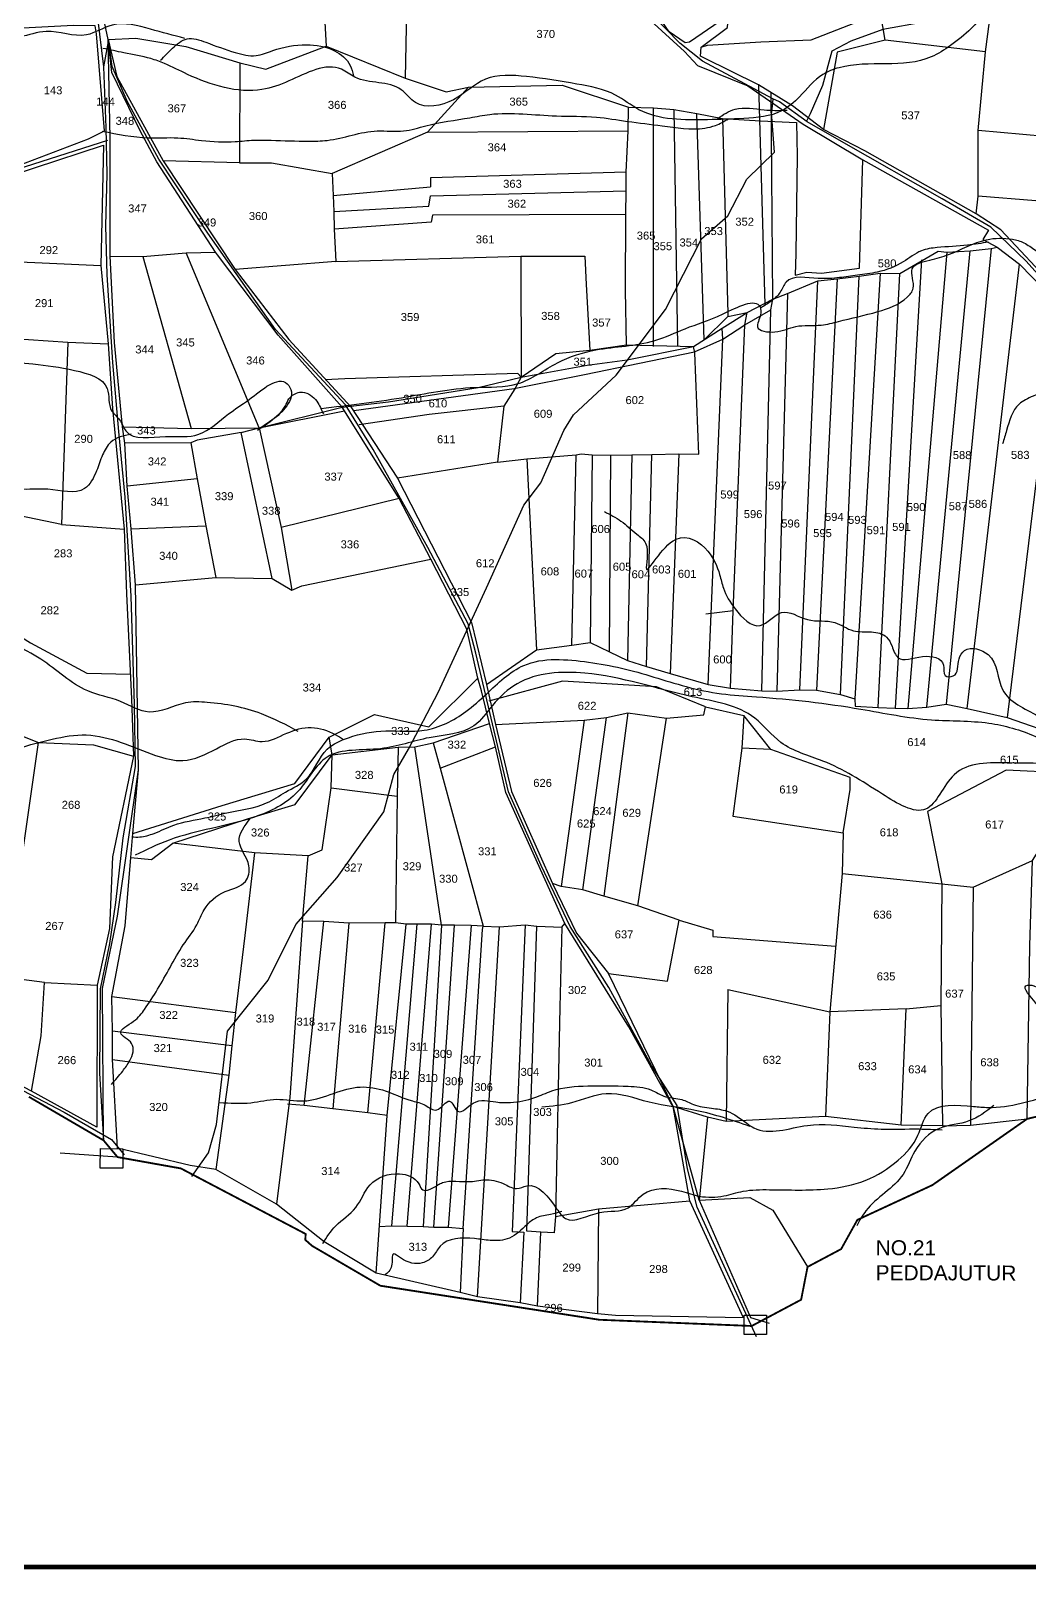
# Model space of a CAD drawing. Header units: inches. Extents: x 203305 to 209081, y 1595524 to 1601295.
# Drawn here: x 205083 to 206705, y 1595524 to 1598024 of the extents above; entities that cross this region are included whole.
import ezdxf

# ---------------------------------------------------------------- set-up
doc = ezdxf.new("R2010")
doc.units = ezdxf.units.IN
doc.header["$LTSCALE"] = 15
doc.header["$MEASUREMENT"] = 0
for name, color, linetype in [('BOUNDRY STONES', 240, 'Continuous'), ('PLOTS', 7, 'Continuous'), ('PLOTS NO', 7, 'Continuous'), ('ROADS', 1, 'Continuous'), ('STREAMS', 4, 'Continuous'), ('TEXT', 1, 'Continuous'), ('VILLAGE BOUNDRY', 5, 'Continuous')]:
    doc.layers.add(name, color=color, linetype=linetype)
doc.styles.get("Standard").update_dxf_attribs({"font": 'arial.ttf'})

msp = doc.modelspace()

# ---------------------------------------------------------------- linework, layer by layer
at = {"color": 5, "const_width": 7.28}
msp.add_lwpolyline([(203308.2, 1600797.1), (209077.4, 1600797.1), (209077.4, 1595528), (203308.2, 1595528)], close=True, dxfattribs=at)
at = {"layer": 'BOUNDRY STONES'}
for points in [[(205196.1, 1596207.8), (205232.7, 1596207.7), (205232.7, 1596176.1), (205196, 1596176.2)], [(206241.6, 1595937.4), (206278.3, 1595937.3), (206278.2, 1595905.7), (206241.5, 1595905.8)]]:
    msp.add_lwpolyline(points, close=True, dxfattribs=at)
at = {"layer": 'PLOTS'}
for points in [[(206172.1, 1597997.7), (206214.8, 1598029.3), (206220.2, 1598098.8), (206268.1, 1598096.8), (206328.9, 1598300.1), (206403.2, 1598284.4), (206462, 1598270.2), (206489.8, 1598358.1), (206553.6, 1598507.2), (206601.2, 1598593.6), (206653.7, 1598584.1), (206729.7, 1598832.1), (206899.5, 1598869.1), (206912, 1599063), (206923.1, 1599233.8), (206922.7, 1599248.9)], [(206899.5, 1598869.1), (206896.6, 1598569.9), (206888, 1598218.6), (206884.4, 1598032.1), (206876, 1597839.6), (206870.6, 1597749.4), (206859.4, 1597739.1), (206746.8, 1597743.2), (206715.6, 1597747.9), (206621.8, 1597755.4)], [(205512.6, 1598685.3), (205504.2, 1598594.1), (205512.7, 1598530), (205519.2, 1598494), (205573.5, 1598401), (205644.2, 1598325.5), (205680.2, 1598282.7), (205798.2, 1598196.7), (205919.7, 1598135.1), (205981.6, 1598150.2), (206023.1, 1598150.1), (206089.8, 1598040.8), (206144.6, 1597990.4), (206166.1, 1597968), (206247.5, 1597934.5), (206337.6, 1597872.3), (206434.6, 1597814.4), (206638.5, 1597700.3), (206629.3, 1597685.3), (206652.8, 1597672.5), (206689.1, 1597645), (206751, 1597580.9)], [(206618.8, 1597726.6), (206621.8, 1597755.4), (206622, 1597862.3), (206633.8, 1597990.1), (206640.4, 1598039.3), (206669, 1598259.8), (206698.4, 1598528.6)], [(206747.1, 1597606.6), (206658.6, 1597700.8), (206618.8, 1597726.6), (206437.7, 1597829), (206370.7, 1597863.8), (206320.4, 1597902.3), (206265.1, 1597936.3), (206176.2, 1597980.4), (206171.1, 1597983.2), (206172.1, 1597997.7), (206182.1, 1598000.6), (206269.1, 1598006.5), (206350.5, 1598009.7), (206463, 1598053.1), (206514, 1598048), (206529.7, 1598057.1), (206555.7, 1598127.5), (206384.3, 1598172.6), (206403.2, 1598284.4)], [(204793.9, 1597727.3), (204937.7, 1597761.3), (204975.8, 1597775.7), (205014.4, 1597790), (205063.2, 1597805.5), (205176.7, 1597848.7), (205202.6, 1597861.5), (205190.1, 1598019), (205187.5, 1598032), (205152.4, 1598032.6), (205070.3, 1598028.5), (205052.4, 1598024.2), (205017.4, 1598025.9), (205002.8, 1598020.5), (204986.6, 1598020), (204957.4, 1598016.3), (204922.3, 1598009.9), (204873.7, 1598013.3), (204867.4, 1598165.8)], [(205688.7, 1598135.5), (205693.4, 1598126), (205694.6, 1598114.2), (205691.1, 1597947)], [(206203, 1598039.9), (206153, 1598005.8), (206145.8, 1598004.4), (206119.9, 1598022.7), (206040.9, 1598137.6)], [(206240.7, 1595932.8), (206032.8, 1595936.8), (206003.8, 1595939.5), (205906, 1595952), (205878.1, 1595957), (205808.6, 1595967), (205780.7, 1595973.8), (205643.9, 1596005.2), (205559.7, 1596056.1), (205482.2, 1596117.7), (205383.7, 1596173.6), (205342, 1596180.4), (205223.7, 1596208.7), (205216, 1596352.6), (205215.6, 1596398.6), (205214.9, 1596455), (205236.4, 1596569.7), (205245.8, 1596680.6), (205249.1, 1596719.9), (205258, 1596823.1), (205253, 1597124.1), (205245.9, 1597214.7), (205239.5, 1597284.4), (205235.6, 1597354.1), (205232.3, 1597380.8), (205219.1, 1597517.9), (205212.1, 1597657.8), (205211.8, 1597849.6), (205208.7, 1598009.9), (205191.5, 1598092.1)], [(205558.2, 1598089.2), (205558.7, 1598077.1), (205563.1, 1597999)], [(206633.8, 1597990.1), (206470.9, 1598008.8), (206463, 1598053.1)], [(206240.7, 1595932.8), (206153.5, 1596123.1), (206126.2, 1596276.4), (206122, 1596283.1), (206054.5, 1596405.6), (205950.4, 1596573.5), (205854.5, 1596786.5), (205837.8, 1596860.6), (205828.3, 1596898.4), (205815.4, 1596951.9), (205809.3, 1596972.5), (205791.2, 1597052), (205733.1, 1597165.8), (205681.6, 1597264.1), (205592.9, 1597406.5), (205588.7, 1597412.6), (205484.7, 1597529.4), (205386.5, 1597660), (205383, 1597664.7), (205287.6, 1597811.3), (205261, 1597861.7), (205214.8, 1597956.2), (205208.7, 1598009.9), (205253.6, 1598012.2), (205334.8, 1597998.4), (205422.4, 1597972), (205464.6, 1597961.9), (205563.1, 1597999), (205691.1, 1597947), (205757.8, 1597925), (205794.2, 1597932.3), (205946.3, 1597935.7), (206053.8, 1597899.9), (206094.6, 1597899), (206127.5, 1597896.2), (206164.7, 1597889.8), (206206.5, 1597881.5), (206268.4, 1597877.8), (206326.7, 1597875), (206327.7, 1597821), (206325.6, 1597662.5), (206324.6, 1597627.2), (206343.6, 1597631.8), (206367.5, 1597630.5), (206429.1, 1597638.3), (206434.6, 1597814.4)], [(205208.7, 1598009.9), (205223.1, 1597950), (205298.2, 1597812.9), (205414.8, 1597636.5), (205502.4, 1597522.7), (205602.8, 1597413.1), (205678.6, 1597297.2), (205798.7, 1597062.8), (205823.3, 1596962.1), (205838.1, 1596897), (205864, 1596788), (205930.7, 1596638.5), (205969.2, 1596557.7), (206021.6, 1596492.5), (206117.3, 1596480), (206136.2, 1596579.2), (206068.9, 1596602.2), (206013.8, 1596618.2), (205979.7, 1596628.5), (205944.4, 1596633.9), (205930.7, 1596638.5)], [(206470.9, 1598008.8), (206393, 1597989.6), (206370.7, 1597863.8)], [(205422.4, 1597972), (205422, 1597809.6), (205298.2, 1597812.9)], [(205794.2, 1597932.3), (205727.2, 1597859.4), (205572.5, 1597792.3)], [(206265.1, 1597936.3), (206275.6, 1597579.6)], [(206288.3, 1597588), (206285.7, 1597924)], [(206050.9, 1597513.9), (206049, 1597602.7), (206049.4, 1597725.5), (206050, 1597764), (206050.1, 1597794.7), (206053.4, 1597861.8), (206053.8, 1597899.9)], [(206094.3, 1597511.3), (206094.6, 1597899)], [(206127.5, 1597896.2), (206133.6, 1597511.4)], [(206176.9, 1597522.2), (206164.7, 1597889.8)], [(206206.5, 1597881.5), (206215.5, 1597564.6), (206215.5, 1597560), (206176.9, 1597522.2)], [(205727.2, 1597859.4), (206053.4, 1597861.8)], [(206876, 1597839.6), (206622, 1597862.3)], [(204976.6, 1597764.8), (205201.1, 1597838.1), (205196.7, 1597642.6), (205209, 1597515.3), (205215.9, 1597410.5), (205235, 1597214.6), (205238.8, 1597109.5), (205246.5, 1596938.8), (205249.9, 1596845.6), (205215.7, 1596682), (205210.9, 1596565.3), (205190.7, 1596473.6), (205190.5, 1596242.8)], [(205422, 1597809.6), (205474.1, 1597809.4), (205572.5, 1597792.3), (205574.1, 1597756.3), (205575.3, 1597730.8), (205575.6, 1597702.1), (205578.5, 1597649.2), (205414.8, 1597636.5)], [(206050.1, 1597794.7), (205732.1, 1597785.4), (205732.1, 1597770.7)], [(205574.1, 1597756.3), (205732.1, 1597770.7)], [(205575.3, 1597730.8), (205729.4, 1597739.2), (205732.1, 1597756.1), (206050, 1597764)], [(206049.4, 1597725.5), (205735.3, 1597724.6), (205733.2, 1597713), (205575.6, 1597702.1)], [(205232.3, 1597380.8), (205343.7, 1597378), (205453.9, 1597378.8), (205588.7, 1597412.6), (205664.2, 1597421.5), (205809.6, 1597444.3), (205879.7, 1597461.2), (205986.8, 1597481.1), (206051.8, 1597489.6), (206159.3, 1597511.2), (206205.8, 1597540.8), (206246.9, 1597566.4), (206288.3, 1597588), (206312.1, 1597597.1), (206361.4, 1597617.9), (206393, 1597621), (206428.6, 1597625.3), (206462.9, 1597630.5), (206494.5, 1597629.7), (206557.1, 1597665.9), (206571.2, 1597664.3), (206608.6, 1597666.8), (206643.2, 1597670.3), (206652.8, 1597672.5)], [(206538.4, 1596924.9), (206608.6, 1597666.8)], [(206643.2, 1597670.3), (206569.8, 1596930)], [(204969.5, 1597653.2), (205196.7, 1597642.6)], [(205212.1, 1597657.8), (205265.2, 1597657.3), (205335.5, 1597663.2), (205383, 1597664.7)], [(205265.2, 1597657.3), (205343.7, 1597378)], [(205453.9, 1597378.8), (205335.5, 1597663.2)], [(205578.5, 1597649.2), (205879.1, 1597657.7), (205982.9, 1597657.7), (205985.1, 1597611.8), (205991.2, 1597505.1), (206050.9, 1597513.9), (206159.3, 1597511.2)], [(205879.1, 1597657.7), (205879.7, 1597461.2), (205935.8, 1597499.9), (205991.2, 1597505.1)], [(206529.8, 1597652.1), (206487.1, 1596923.4)], [(206571.2, 1597664.3), (206507.4, 1596923.1)], [(206603.9, 1596922.9), (206689.1, 1597645)], [(206332, 1596953.5), (206361.4, 1597617.9)], [(206393, 1597621), (206359.1, 1596953)], [(206398, 1596945.8), (206428.6, 1597625.3)], [(206462.9, 1597630.5), (206421.4, 1596938.7)], [(206459.5, 1596924.6), (206494.5, 1597629.7)], [(204960.8, 1597603.9), (204966.3, 1597583.9), (205002, 1597558.4), (205047.5, 1597524.9), (205143.4, 1597518), (205209, 1597515.3)], [(206312.1, 1597597.1), (206295, 1596951.3)], [(205607.9, 1597407.1), (205868.2, 1597442.8), (205982.2, 1597465.8), (206161.2, 1597502.5), (206207.2, 1597523.2), (206243, 1597546.4), (206285, 1597570.9), (206288.3, 1597588)], [(206215.5, 1597560), (206246.9, 1597566.4)], [(206219.4, 1596956.2), (206223.9, 1597081.7), (206243, 1597546.4), (206246.9, 1597566.4)], [(206270.2, 1596951.6), (206285, 1597570.9)], [(206751, 1597580.9), (206668.8, 1596908.2)], [(206183.1, 1596961.7), (206207.2, 1597523.2), (206205.8, 1597540.8)], [(205143.4, 1597518), (205133, 1597222.2), (205235, 1597214.6)], [(205841.2, 1597323.3), (205888.7, 1597328.9), (205969, 1597334.9), (205977, 1597336.8), (205995, 1597335.3), (206025, 1597334.5), (206059.3, 1597335.4), (206091.8, 1597335.8), (206135.8, 1597336.5), (206168.4, 1597336.4), (206161.7, 1597501.1), (206159.3, 1597511.2)], [(205879.7, 1597461.2), (205874, 1597467.5), (205593, 1597458.4), (205561.2, 1597457.2)], [(205879.7, 1597461.2), (205869.4, 1597442.5), (205851.6, 1597414.4), (205841.2, 1597323.3), (205678.6, 1597297.2)], [(205424.7, 1597371.6), (205453.9, 1597378.8), (205592.9, 1597406.5)], [(205851.6, 1597414.4), (205730, 1597400.5), (205616.4, 1597384.1)], [(205475.1, 1597134.4), (205424.7, 1597371.6), (205353.5, 1597358.8), (205342.8, 1597354.8), (205235.6, 1597354.1)], [(205453.9, 1597378.8), (205489.9, 1597216.9), (205507, 1597115.4)], [(205342.8, 1597354.8), (205353.4, 1597296.4), (205367.4, 1597219.8), (205383.4, 1597135.8)], [(205888.7, 1597328.9), (205904.5, 1597018.4)], [(205961.6, 1597026.1), (205969, 1597334.9)], [(205995, 1597335.3), (205991.4, 1597030)], [(206022.9, 1597014.8), (206025, 1597334.5)], [(206059.3, 1597335.4), (206052.1, 1597001.2)], [(206083.4, 1596991.2), (206091.8, 1597335.8)], [(206135.8, 1597336.5), (206121.4, 1596979.9)], [(205353.4, 1597296.4), (205239.5, 1597284.4)], [(205133, 1597222.2), (205036.5, 1597241.8), (204964.3, 1597252.9), (204921.4, 1597272.5)], [(205681.6, 1597264.1), (205489.9, 1597216.9)], [(205245.9, 1597214.7), (205367.4, 1597219.8)], [(205253, 1597124.1), (205383.4, 1597135.8), (205475.1, 1597134.4), (205507, 1597115.4), (205523.2, 1597122.1), (205733.1, 1597165.8)], [(204515.6, 1597139.3), (204609.3, 1597123.8), (204659.8, 1597113.9), (204717.6, 1597104), (204884.7, 1597088.1), (204890.5, 1597109.8), (204960.9, 1597104.5), (205007.4, 1597076.6), (205082.9, 1597029.8), (205174.1, 1596980.1), (205244.8, 1596978.5)], [(206223.9, 1597081.7), (206179.5, 1597076.4)], [(205823.3, 1596962.1), (205904.5, 1597018.4), (205961.6, 1597026.1), (205991.4, 1597030), (206022.9, 1597014.8), (206052.1, 1597001.2), (206083.4, 1596991.2), (206121.4, 1596979.9), (206183.1, 1596961.7), (206219.4, 1596956.2), (206270.2, 1596951.6), (206295, 1596951.3), (206332, 1596953.5), (206359.1, 1596953), (206398, 1596945.8), (206421.4, 1596938.7), (206421.9, 1596926.7), (206459.5, 1596924.6), (206487.1, 1596923.4), (206507.4, 1596923.1), (206538.4, 1596924.9), (206569.8, 1596930), (206603.9, 1596922.9), (206668.8, 1596908.2), (206759.3, 1596876.9)], [(205249.1, 1596719.9), (205393.8, 1596765.5), (205511.8, 1596800.9), (205567.5, 1596876.6), (205641.5, 1596913.2), (205729.5, 1596893.2), (205809.3, 1596972.5)], [(205838.1, 1596897), (205982, 1596904.1), (206017.9, 1596908.3), (206052.8, 1596916), (206115.4, 1596907.1), (206176, 1596912.8), (206179, 1596925.9), (206099.5, 1596958), (205946.7, 1596967.2), (205827.3, 1596935)], [(206052.8, 1596916), (206013.8, 1596618.2)], [(206179, 1596925.9), (206241, 1596911.7), (206238, 1596858.5), (206223.6, 1596747.8), (206402.4, 1596720.7), (206413.7, 1596791.6), (206413.8, 1596811), (206285.1, 1596856.5), (206241, 1596911.7)], [(204861.6, 1596907.6), (204932.5, 1596887.8), (204947.4, 1596883.7), (205032.1, 1596892.5), (205095.5, 1596867.5), (205185, 1596864), (205249.9, 1596845.6)], [(205572.4, 1596847.7), (205679.9, 1596860.2), (205706.6, 1596860.9), (205736.5, 1596867.3), (205828.3, 1596898.4)], [(205982, 1596904.1), (205944.4, 1596633.9)], [(205979.7, 1596628.5), (206017.9, 1596908.3)], [(206068.9, 1596602.2), (206115.4, 1596907.1)], [(205008.6, 1596340.7), (205030.2, 1596487.3), (205050.2, 1596549.3), (205095.5, 1596867.5)], [(205245.8, 1596680.6), (205279, 1596677.7), (205313.8, 1596704.2), (205435.2, 1596743.8), (205512.3, 1596767.2), (205572.4, 1596847.7), (205567.5, 1596876.6)], [(205736.5, 1596867.3), (205747.9, 1596826.2), (205818, 1596569.5), (205844.3, 1596568.4), (205885.8, 1596571.4), (205904.8, 1596569.1), (205945.5, 1596567.6), (205950.4, 1596573.5)], [(205818, 1596569.5), (205798.1, 1596570.3), (205771.1, 1596571.1), (205750.2, 1596570.9), (205733.8, 1596572.3), (205710.3, 1596572.3), (205692.6, 1596572.6), (205675.3, 1596574.7), (205658.6, 1596574.8), (205599.7, 1596573.9), (205558.8, 1596577.1), (205524.3, 1596577.2), (205533.4, 1596683.7), (205556.5, 1596693.5), (205571.2, 1596794.2), (205572.4, 1596847.7)], [(205679.9, 1596860.2), (205678.1, 1596780.7), (205675.3, 1596574.7)], [(205750.2, 1596570.9), (205706.6, 1596860.9)], [(205747.9, 1596826.2), (205837.8, 1596860.6)], [(206285.1, 1596856.5), (206238, 1596858.5)], [(205201.3, 1596221.2), (205199.8, 1596468.1), (205223.9, 1596585.7), (205258, 1596823.1)], [(206401, 1596654.7), (206562.9, 1596637.9), (206613.7, 1596632.7), (206710.3, 1596676.2), (206767.4, 1596767.6), (206759, 1596818.4), (206667.5, 1596822.6), (206539.7, 1596755.6), (206562.9, 1596637.9), (206561.2, 1596440.4), (206563.7, 1596244.9), (206496.6, 1596246.1), (206373.6, 1596259.9)], [(205571.2, 1596794.2), (205678.1, 1596780.7)], [(206402.4, 1596720.7), (206401, 1596654.7), (206381, 1596430), (206373.6, 1596259.9), (206212.7, 1596251.8), (206182.4, 1596258.8), (206126.2, 1596276.4), (206021.6, 1596492.5)], [(205533.4, 1596683.7), (205446.3, 1596688.5), (205313.8, 1596704.2)], [(205446.3, 1596688.5), (205430.6, 1596553.9), (205415.8, 1596429.2), (205409.5, 1596374.8), (205404.8, 1596327.3), (205383.7, 1596173.6)], [(206563.7, 1596244.9), (206609.5, 1596245.7), (206701.3, 1596256.1), (206705.6, 1596537.7), (206710.3, 1596676.2)], [(206613.7, 1596632.7), (206609.5, 1596245.7)], [(205524.3, 1596577.2), (205504, 1596291.3), (205482.2, 1596117.7)], [(205527, 1596277.8), (205558.8, 1596577.1)], [(205599.7, 1596573.9), (205573.7, 1596272.2)], [(205630.5, 1596266), (205658.6, 1596574.8)], [(205643.9, 1596005.2), (205661.8, 1596261.4), (205692.6, 1596572.6)], [(205710.3, 1596572.3), (205668.8, 1596082.6)], [(205694.5, 1596081.6), (205733.8, 1596572.3)], [(205750.2, 1596570.9), (205720.6, 1596081.2)], [(205737.9, 1596080), (205771.1, 1596571.1)], [(205798.1, 1596570.3), (205760.8, 1596080)], [(205785.6, 1596077.9), (205816.5, 1596563.9), (205818, 1596569.5)], [(205808.6, 1595967), (205844.3, 1596568.4)], [(205885.8, 1596571.4), (205864.9, 1596072.9), (205883.8, 1596072), (205878.1, 1595957)], [(205906, 1595952), (205911.3, 1596072.2), (205888.8, 1596073.7), (205904.8, 1596569.1)], [(205945.5, 1596567.6), (205942.4, 1596437.5), (205935.4, 1596097.6), (205933, 1596070.8), (205911.3, 1596072.2)], [(206136.2, 1596579.2), (206191, 1596563), (206191, 1596552.6), (206390.3, 1596536.9)], [(205105.3, 1596477.8), (205030.2, 1596487.3)], [(205084, 1596301.3), (205099.7, 1596391.1), (205105.3, 1596477.8), (205190.7, 1596473.6)], [(206215.5, 1596466.1), (206212.7, 1596251.8)], [(206215.5, 1596466.1), (206381, 1596430)], [(205214.9, 1596455), (205415.8, 1596429.2)], [(206504.8, 1596435.1), (206561.2, 1596440.4)], [(206496.6, 1596246.1), (206504.8, 1596435.1), (206381, 1596430)], [(205409.5, 1596374.8), (205215.6, 1596398.6)], [(205190.5, 1596242.8), (205084, 1596301.3), (205008.6, 1596340.7)], [(205216, 1596352.6), (205404.8, 1596327.3)], [(205661.8, 1596261.4), (205630.5, 1596266), (205573.7, 1596272.2), (205527, 1596277.8), (205500, 1596280.3)], [(206168.8, 1596124.2), (206126.2, 1596276.4)], [(206182.4, 1596258.8), (206168.8, 1596124.2), (206251.2, 1596128.6), (206288.5, 1596107.6), (206344.7, 1596015.6)], [(206005.2, 1596109.7), (206153.5, 1596123.1)], [(206168.8, 1596124.2), (206252.3, 1595933.6), (206282.3, 1595924.1)], [(205935.4, 1596097.6), (206005.2, 1596109.7), (206003.8, 1595939.5)], [(205648.7, 1596081.4), (205668.8, 1596082.6), (205694.5, 1596081.6), (205720.6, 1596081.2), (205737.9, 1596080), (205760.8, 1596080), (205785.6, 1596077.9), (205780.7, 1595973.8)]]:
    msp.add_lwpolyline(points, dxfattribs=at)
at = {"layer": 'ROADS'}
for points in [[(206910.2, 1598958.3), (206857.6, 1598922.8), (206788.4, 1598843.6), (206756.9, 1598768.7), (206689, 1598612.1), (206655.6, 1598550.7), (206636.2, 1598516), (206584.6, 1598390.5), (206562.2, 1598340.4), (206557.6, 1598313.6), (206580.4, 1598267.2), (206600.6, 1598206.7), (206576.6, 1598121.9), (206533.6, 1598038), (206467.1, 1598026.2), (206414.8, 1598007.5), (206384.3, 1597991.2), (206369, 1597935.4), (206348.7, 1597889.5), (206343, 1597877.1)], [(206288.3, 1597913.6), (206174.2, 1597974.6), (206137.1, 1598004.1), (206091.4, 1598051.2), (206028.4, 1598151.7), (206008.4, 1598157.5), (205945.6, 1598148.6), (205921.3, 1598142), (205803.6, 1598204), (205698.8, 1598283.5), (205613.4, 1598363.3), (205573.6, 1598413), (205526.5, 1598507.9), (205513.4, 1598614.2), (205519.8, 1598699.9)], [(205184.7, 1598534.9), (205178.2, 1598517.8), (205201.1, 1598381.9), (205181.6, 1598312.6), (205169.6, 1598274.7), (205172.2, 1598186.6), (205184.9, 1598098.6), (205201.2, 1597965.5), (205205, 1597867.3), (205206.5, 1597791.4), (205204.4, 1597707.1), (205206.4, 1597627.6), (205215.8, 1597485.4), (205225.7, 1597372.8), (205236, 1597266.6), (205245.8, 1597105.3), (205251.1, 1596929.6), (205252.6, 1596828.8), (205232.4, 1596712.8), (205220.5, 1596607.6), (205210.9, 1596541.3), (205196, 1596467.4), (205194.9, 1596330.4), (205201.3, 1596221.2)], [(206262, 1595902.1), (206165.4, 1596112.7), (206149.8, 1596175.2), (206132.7, 1596278), (206091.2, 1596342.9), (206022.1, 1596469.4), (205958.9, 1596568.8), (205912.3, 1596668.1), (205858.9, 1596787.6), (205831.1, 1596907), (205805.9, 1597012.6), (205793.4, 1597060.5), (205728.1, 1597184.7), (205639.2, 1597343.6), (205594.3, 1597416.5), (205480.6, 1597538.9), (205370.5, 1597695.6), (205291, 1597815.5), (205239.8, 1597909.7), (205215.4, 1597966.1), (205209.1, 1598009.4), (205201.2, 1597965.5)], [(205344.6, 1596162.5), (205371.6, 1596201), (205384.8, 1596246.8), (205402.6, 1596398.5), (205468.8, 1596481.3), (205513.7, 1596571.8), (205580.8, 1596648.5), (205656.6, 1596755.2), (205672.5, 1596815.5), (205696.5, 1596857), (205744.9, 1596948.7), (205823.3, 1597118.9), (205884.1, 1597253.1), (205911.5, 1597289.6), (205948.9, 1597374.9), (205964.7, 1597399.9), (206034.1, 1597464.4), (206114, 1597571.1), (206172.4, 1597686.2), (206215, 1597723.3), (206245.9, 1597783), (206290.8, 1597827), (206286.3, 1597891.2)], [(206756.4, 1597586.5), (206699.9, 1597649.9), (206642.3, 1597705.1), (206563.5, 1597751.3), (206403.7, 1597842), (206344.3, 1597876.4), (206298.9, 1597908.9), (206288.3, 1597913.6), (206286.3, 1597891.2)], [(204100.9, 1596350.2), (204156.9, 1596455.3), (204205.6, 1596591.3), (204249.7, 1596712.5), (204359.1, 1596865.5), (204418.7, 1596961.3), (204460.5, 1597037.1), (204520.1, 1597159.3), (204576, 1597291.4), (204601.6, 1597369.5), (204627, 1597427.3), (204671.4, 1597488.9), (204692.8, 1597538.1), (204740.9, 1597681), (204756.2, 1597714.6), (204787.2, 1597721.6), (204899.1, 1597746.5), (205033.7, 1597790.8), (205208.5, 1597846.6)], [(203796.2, 1596857.1), (203917, 1596830.1), (204043.9, 1596795.6), (204159, 1596748.1), (204237, 1596706.7), (204330.5, 1596656.6), (204444.7, 1596600.7), (204653.8, 1596485.7), (204785.7, 1596430.2), (204936.4, 1596372.2), (205137.4, 1596267.1), (205214.3, 1596222.4), (205234.6, 1596197.7)]]:
    msp.add_lwpolyline(points, dxfattribs=at)
at = {"layer": 'STREAMS'}
for points in [[(206158.6, 1599218.8), (206198.7, 1599250.6), (206262.5, 1599269.2), (206315.7, 1599290.9), (206362.1, 1599333.3), (206374.1, 1599358.3), (206373.6, 1599398.9), (206330.4, 1599404), (206272.8, 1599391.7), (206184.6, 1599368.8), (206093.2, 1599357.1), (205917.6, 1599298.7), (205858.2, 1599288.2), (205761.9, 1599289.7), (205684.3, 1599261.8), (205588.5, 1599243.2), (205507.2, 1599231.6), (205414.5, 1599188), (205381.6, 1599146.7), (205345.2, 1599098.1), (205271.9, 1599062), (205203.7, 1599049), (205168.6, 1599048.5), (205114.2, 1599040.5), (205050.2, 1599060), (205001.4, 1599058.8), (204927.5, 1599025.9), (204860.5, 1598984.8), (204817.2, 1598939.3), (204802.2, 1598911.2), (204752.6, 1598856.9), (204638.4, 1598777.5), (204595.8, 1598725.1), (204548.1, 1598695.2), (204505.5, 1598643.4), (204491.6, 1598609.1), (204467.8, 1598574.7), (204455.2, 1598549.2), (204422, 1598506.1), (204392.5, 1598479.9), (204333.4, 1598426.6), (204299.6, 1598409.2), (204259.5, 1598399.3), (204224.5, 1598380.6), (204200.7, 1598383.2), (204153.1, 1598357), (204086.8, 1598340.3), (204053.5, 1598306.7), (204054, 1598257.3), (204056.5, 1598225.4), (204069.5, 1598206.6), (204087, 1598179.7), (204101.9, 1598157.2), (204139.3, 1598065.9), (204172.4, 1598047.7), (204211.7, 1598013.2), (204226, 1597985.1), (204287.9, 1597958.1), (204312.8, 1597916.1), (204287.1, 1597881.8), (204284.5, 1597844.9), (204269.4, 1597800.6), (204257.4, 1597786.2), (204239.8, 1597753.8), (204228.5, 1597737.8), (204187.2, 1597732.9), (204149, 1597728.6), (204102.7, 1597712.5), (204039.5, 1597709.5), (203977.6, 1597713.4), (203923.2, 1597706.1)], [(206814, 1598333.8), (206825, 1598298.2), (206831.2, 1598269.7), (206842.2, 1598232.7), (206836.3, 1598198.5), (206797.9, 1598159.4), (206784.9, 1598122.9), (206659.9, 1598074), (206610.4, 1598027.8), (206576.9, 1598000.3), (206545.7, 1597981.7), (206395.8, 1597964.2), (206369.5, 1597953.1), (206331.6, 1597917.1), (206302.6, 1597894.1), (206241.1, 1597881.7), (206182.3, 1597879.7), (206070.8, 1597896), (206033, 1597919.6), (205969.8, 1597937.6), (205888.3, 1597949.8), (205821.4, 1597945.5), (205769.4, 1597912.2), (205708, 1597907.5), (205684.8, 1597928.5), (205609.6, 1597948.7), (205587.8, 1597961.6), (205502.2, 1597942.7), (205458.6, 1597928.6), (205337.6, 1597953.4), (205300.3, 1597970.9), (205278, 1597979), (205234.4, 1597988.4), (205200.1, 1597995.6)], [(205333.4, 1598011.9), (205277.7, 1598026.7), (205215.4, 1598033.5), (205173.5, 1598017.6), (205108, 1598023.1), (205064.8, 1598014.3), (205038.5, 1598008.2), (205021, 1597970.4), (205016.5, 1597950.8), (205003.1, 1597943.7), (204964.8, 1597948.2), (204919.2, 1597951), (204887.6, 1597973.8), (204860.1, 1597993.4), (204822.7, 1598010), (204807.1, 1598034.1), (204789.4, 1598057.3), (204764.5, 1598076.5)], [(205294, 1597976.3), (205313.2, 1597995.8), (205336.9, 1598010.9), (205367.2, 1598005.5), (205415.2, 1597988.9), (205449.1, 1597983.9), (205476, 1597991.9), (205530.8, 1598001.6), (205576.2, 1597991.7), (205602, 1597968), (205607.3, 1597951.1)], [(205199.3, 1597861.2), (205273.8, 1597850.4), (205322, 1597850.2), (205360.4, 1597846.1), (205415.3, 1597844.2), (205445.2, 1597846.4), (205473.3, 1597846.3), (205534, 1597844.8), (205564.4, 1597846.1), (205645.8, 1597861.5), (205688.7, 1597861.4), (205724.9, 1597869.8), (205796.3, 1597883), (205828.5, 1597888.3), (205936.9, 1597885.8), (206001.7, 1597883.8), (206052.1, 1597877), (206108.6, 1597869.7), (206177.7, 1597866), (206195.2, 1597870.4), (206216.2, 1597881.1)], [(206198.3, 1597881.7), (206226.9, 1597896.7), (206274.5, 1597895.8), (206291.8, 1597894.9), (206311.6, 1597895.4)], [(205554.9, 1597410.6), (205685.3, 1597428), (205804.3, 1597444.7), (205874.7, 1597451), (205938.7, 1597484.8), (206001.1, 1597505.7), (206096.6, 1597520.8), (206146.1, 1597540.1), (206207.6, 1597564.2), (206267.5, 1597575.4), (206268.3, 1597562.4), (206263.4, 1597543), (206291.7, 1597534.9), (206325.7, 1597543.7), (206367, 1597546), (206394.8, 1597551.8), (206458.7, 1597567.8), (206506.6, 1597591.2), (206516.3, 1597605.7), (206514.8, 1597637.3), (206543.1, 1597651.7), (206573.9, 1597660.6), (206635.5, 1597684.7), (206677.5, 1597685.4), (206696.1, 1597679.7), (206714.7, 1597667.5), (206750.3, 1597643.1), (206771.2, 1597609.9), (206778.4, 1597574.3), (206769.4, 1597519.4), (206762, 1597482.2), (206749, 1597453.9), (206710.9, 1597430.5), (206688.2, 1597417.4), (206667.9, 1597374.6), (206661.4, 1597352.8)], [(206638.7, 1597680.8), (206604.7, 1597675.8), (206555, 1597671.9), (206529.6, 1597666.8), (206500.2, 1597648.7), (206458, 1597632.1), (206425.6, 1597627.1), (206396.7, 1597623.1), (206362.2, 1597621.7), (206309.9, 1597615.7), (206300.3, 1597599.5), (206283.5, 1597583.3), (206267.7, 1597573.2)], [(204250.3, 1597315.4), (204265.7, 1597342.7), (204281.7, 1597358.3), (204292.3, 1597376.3), (204306.9, 1597402.1), (204358, 1597447.4), (204388.9, 1597471), (204407.8, 1597500.8), (204443.1, 1597509.5), (204495.8, 1597575), (204530.3, 1597592.9), (204582.5, 1597609), (204633, 1597621.7), (204705.4, 1597632.6), (204750.9, 1597622.3), (204767.1, 1597591.5), (204789.8, 1597575.2), (204856.5, 1597590.1), (204896.1, 1597589.2), (204943.6, 1597575.4), (205006, 1597511.6), (205035.3, 1597492.1), (205086.5, 1597482.9), (205154.3, 1597472.2), (205207.3, 1597442.7), (205214.4, 1597406.7), (205227.2, 1597392.1), (205237.7, 1597373.9), (205302.1, 1597364.9), (205355.9, 1597368.5), (205404.4, 1597401.7), (205437.8, 1597425.2), (205499.7, 1597450.4), (205506.3, 1597437.6), (205493.7, 1597408.3), (205466.8, 1597385.8), (205451.7, 1597375.9), (205491.7, 1597407.7), (205506.5, 1597430.7), (205524.5, 1597437), (205547.5, 1597422.1), (205558.3, 1597401.6)], [(205246.3, 1597368.9), (205213, 1597355.6), (205199.7, 1597335.1), (205190, 1597309.2), (205170.4, 1597280.4), (205110.9, 1597279.1), (205064.2, 1597279.4), (205039.9, 1597282.3), (204997.7, 1597285.3), (204973.5, 1597293.9), (204923.8, 1597305.2), (204898.3, 1597324.7), (204859.2, 1597337.1), (204769.3, 1597319), (204746.4, 1597318.8), (204741.5, 1597303.7)], [(206014.7, 1597242.8), (206041.7, 1597227.6), (206067.3, 1597206.2), (206081.7, 1597191.6), (206082.9, 1597149.4), (206131.1, 1597198), (206183, 1597178.4), (206201.9, 1597140.5), (206208.2, 1597118.3), (206227, 1597084.8), (206267.8, 1597057.8), (206302.3, 1597079), (206344.5, 1597067.5), (206388.9, 1597062.6), (206419.1, 1597049.3), (206448.7, 1597047.5), (206473, 1597039), (206481.9, 1597024), (206491.6, 1597005.7), (206531.4, 1597007.4), (206565.5, 1596993.6), (206568.2, 1596976.5), (206581.4, 1596975.9), (206590.7, 1597003.4), (206599.8, 1597017.1), (206638.1, 1597010.5), (206661.4, 1596953.6), (206719.1, 1596910.7), (206772.1, 1596876.4), (206819.7, 1596850.4), (206855.3, 1596825.5), (206885.2, 1596805.7), (206942.2, 1596801.3), (206964, 1596788.7), (206984.1, 1596782.1), (207015.8, 1596777.2), (207028.2, 1596768.7), (207073.7, 1596742.5), (207108.7, 1596720), (207120.6, 1596705.9), (207144, 1596680), (207181.7, 1596654.7), (207191.5, 1596646.6), (207195.7, 1596637.6)], [(205517.6, 1596885.7), (205457.8, 1596914.3), (205369.6, 1596932.9), (205334.2, 1596932), (205275.3, 1596917.2), (205229, 1596934.3), (205175.7, 1596951.4), (205099.4, 1597003), (205056.1, 1597029.5), (205036.1, 1597044.5), (205002.3, 1597055.1), (204956.4, 1597061.6), (204920, 1597067.2), (204876.6, 1597068.3), (204828.3, 1597066.4), (204785.4, 1597066.1)], [(205247.4, 1596714.3), (205260, 1596714.3), (205283.3, 1596720), (205315.4, 1596733.4), (205365.9, 1596745.1), (205401.3, 1596753.4), (205466.2, 1596769.6), (205496.8, 1596787), (205530.8, 1596808.7), (205564.7, 1596856.8), (205598.9, 1596875.4), (205659.5, 1596886.5), (205722.2, 1596887.7), (205789.9, 1596918.1), (205823.1, 1596946.4), (205883.9, 1596992.9), (205988.9, 1596998.2), (206042.5, 1596988.6), (206147.6, 1596958.6), (206204.7, 1596947), (206261.6, 1596942), (206431, 1596922), (206546.2, 1596904.6), (206639.1, 1596899.2), (206714.9, 1596877.7), (206930.4, 1596761.2), (207042.1, 1596730.5), (207203, 1596632.1)], [(207074.4, 1596674.5), (207026.2, 1596701.7), (206975, 1596733.5), (206883.9, 1596767.6), (206833.5, 1596797.9), (206748.4, 1596830.5), (206672.3, 1596834.4), (206582.6, 1596815.1), (206536.5, 1596759.4), (206466.4, 1596783.7), (206369.8, 1596837.6), (206301.3, 1596867.9), (206259.2, 1596907.2), (206157.5, 1596942.1), (205983.2, 1596980.3), (205873.1, 1596963.3), (205833.1, 1596928), (205802.8, 1596894.9), (205730.4, 1596875.5), (205651.2, 1596857.6), (205564.5, 1596844), (205516.7, 1596788), (205446.7, 1596746.6), (205307.8, 1596709.2), (205252.9, 1596684.8)], [(204440.5, 1596628), (204479.9, 1596650.3), (204552.3, 1596677.6), (204609.1, 1596677.4), (204662, 1596676.3), (204707.5, 1596710.1), (204723.6, 1596766.8), (204737.1, 1596798.2), (204775.5, 1596795.1), (204804.4, 1596771.6), (204872.1, 1596759), (204911.1, 1596765.9), (204944, 1596780.2), (204975, 1596804.1), (205007, 1596831.9), (205049.6, 1596852.9), (205118, 1596873.2), (205173.3, 1596880), (205285.9, 1596846.8), (205330.3, 1596838.3), (205384.7, 1596857.6), (205430.6, 1596873.4), (205458.8, 1596869.4), (205498.8, 1596882.7), (205538.7, 1596892.1), (205577.6, 1596880.6), (205591, 1596872.5)], [(205214, 1596312.2), (205232.4, 1596333.9), (205243.9, 1596350.8), (205246.9, 1596378.6), (205229.1, 1596396), (205250, 1596414.8), (205267.9, 1596434.1), (205309.3, 1596502.2), (205330.8, 1596538.8), (205352.7, 1596571.5), (205364.7, 1596595.8), (205399, 1596625.5), (205431.8, 1596642), (205437.3, 1596667.3), (205421.5, 1596707), (205440, 1596744.7)], [(207260.3, 1596444.1), (207195.4, 1596459.2), (207144, 1596466.8), (207091.3, 1596479.1), (207053.8, 1596469.4), (206997.5, 1596445.1), (206961.5, 1596423.7), (206932, 1596409.3), (206915.3, 1596427.1), (206905.9, 1596437.9), (206865.2, 1596419.8), (206839.5, 1596394.1), (206811.9, 1596385.3), (206730.6, 1596422), (206715.7, 1596444.4), (206699.5, 1596472.5), (206712.5, 1596472.4), (206736.3, 1596440.6), (206769.4, 1596420.9), (206797.9, 1596401.7), (206832.4, 1596376.9)], [(205557.4, 1596053.5), (205578.4, 1596082.4), (205610.8, 1596111.9), (205634.1, 1596148.7), (205682.2, 1596167), (205713.3, 1596150.6), (205719.9, 1596140.6), (205735.9, 1596143.9), (205752, 1596152.6), (205797, 1596154.3), (205823.9, 1596157.3), (205853.8, 1596149.3), (205872.2, 1596143), (205888.8, 1596147.4), (205937.2, 1596110.2), (205951.7, 1596094.2), (206007.3, 1596104), (206053.2, 1596111.7), (206077.8, 1596133.7), (206139.8, 1596138.7), (206169.4, 1596130.5), (206209, 1596131), (206240.1, 1596138.5), (206283, 1596141.1), (206377.4, 1596142.4), (206438.5, 1596156.1), (206491.9, 1596189), (206524, 1596229.4), (206540.4, 1596265), (206614.2, 1596276.3), (206638, 1596274.7), (206745.5, 1596296), (206801.5, 1596316.7), (206829.9, 1596339.9), (206853.8, 1596356.7), (206909, 1596392.9), (206940.7, 1596404.9), (206955.9, 1596420.2)], [(205389.6, 1596282.9), (205440.7, 1596282.4), (205482.3, 1596287.9), (205526, 1596285.3), (205612.9, 1596307.5), (205654.1, 1596303.1), (205703, 1596285.2), (205723.9, 1596278.3), (205742.4, 1596270.6), (205763.4, 1596284.7), (205776.7, 1596268.4), (205801.7, 1596281.8), (205838.6, 1596283.6), (205862.3, 1596282.9), (205901.8, 1596290.8), (205929.2, 1596301.5), (205987.7, 1596309.7), (206053.4, 1596309.2), (206090.4, 1596303.3), (206114.3, 1596292.1), (206140.5, 1596287.5), (206159.3, 1596279.4), (206188.8, 1596273.5), (206214, 1596268.5), (206246, 1596249.1), (206257.5, 1596241.6), (206344.4, 1596245.4), (206420.4, 1596242.8), (206464.2, 1596239.6), (206525.8, 1596239.7), (206563.1, 1596238.4)], [(206250.9, 1596244), (206164.9, 1596269.4), (206087.3, 1596283.4), (206017.6, 1596296.9), (205961.2, 1596282.2), (205913.2, 1596274.9)], [(206647.3, 1596277.8), (206606.9, 1596252.7), (206558.9, 1596240.7), (206519.1, 1596203.8), (206499.9, 1596166), (206439.6, 1596106.9), (206424.7, 1596082.6)], [(205945.8, 1596105.7), (205927.2, 1596100.9), (205904.7, 1596095.5), (205889.1, 1596084.4), (205860.7, 1596062.5), (205829, 1596058.6), (205803.6, 1596061.6), (205747.9, 1596049.1), (205735.6, 1596032), (205719, 1596022.3), (205683.8, 1596030.2), (205672.1, 1596036.6), (205669.2, 1596017.1), (205657.4, 1596002)]]:
    msp.add_spline(points, degree=3, dxfattribs=at)
at = {"layer": 'VILLAGE BOUNDRY', "const_width": 3}
msp.add_lwpolyline([(206830.5, 1596286.8), (206701.3, 1596256.1), (206547.4, 1596148.5), (206425.6, 1596092), (206399.3, 1596044.6), (206344.7, 1596015.6), (206334.3, 1595962.3), (206254, 1595919.6), (206006.6, 1595929.7), (205650.9, 1595985), (205540.1, 1596049.7), (205528.9, 1596059.6), (205529.6, 1596069.1), (205326.9, 1596175.6), (205224, 1596194), (205201.3, 1596221.2), (205080, 1596292)], dxfattribs=at)
at = {"layer": 'VILLAGE BOUNDRY'}
msp.add_lwpolyline([(205224, 1596194), (205130.8, 1596200.6)], dxfattribs=at)

# ---------------------------------------------------------------- texts
at = {"layer": 'PLOTS NO'}
for s, p in [('370', (205904.3, 1598012.6)), ('143', (205104.1, 1597921)), ('144', (205189.4, 1597902.7)), ('365', (205860.4, 1597902.6)), ('367', (205305.2, 1597891.7)), ('366', (205565.6, 1597897.3)), ('537', (206496.9, 1597880.3)), ('348', (205220.8, 1597871.4)), ('364', (205825.1, 1597828.4)), ('363', (205850.3, 1597769.1)), ('347', (205241.2, 1597729)), ('362', (205857.4, 1597736.8)), ('349', (205354, 1597706.3)), ('360', (205437.3, 1597716.7)), ('352', (206227.4, 1597707.5)), ('361', (205805.8, 1597678.8)), ('365', (206067.3, 1597684.9)), ('353', (206177, 1597692.3)), ('292', (205097.2, 1597661.4)), ('355', (206094.5, 1597667.7)), ('354', (206136.7, 1597673.7)), ('580', (206458.7, 1597639.8)), ('291', (205089.7, 1597575.2)), ('359', (205684, 1597552.6)), ('358', (205912.1, 1597554.4)), ('357', (205994.8, 1597543.6)), ('345', (205319.1, 1597511.3)), ('344', (205252.8, 1597499.9)), ('346', (205432.8, 1597482)), ('351', (205964.5, 1597480)), ('350', (205688, 1597419.7)), ('610', (205729.2, 1597412.3)), ('602', (206049, 1597417.6)), ('609', (205900, 1597395.4)), ('290', (205153.7, 1597354.7)), ('343', (205255.7, 1597368.3)), ('611', (205742.8, 1597354)), ('588', (206580.6, 1597328.3)), ('583', (206675, 1597328.6)), ('342', (205273.1, 1597317.9)), ('337', (205559.9, 1597293.3)), ('597', (206280.6, 1597278.7)), ('341', (205277.5, 1597252.5)), ('339', (205382, 1597261.5)), ('599', (206203, 1597264.2)), ('338', (205458.4, 1597237.8)), ('596', (206241.1, 1597232.4)), ('594', (206373, 1597227.8)), ('590', (206505.9, 1597243.8)), ('587', (206574, 1597245.2)), ('586', (206606.3, 1597249)), ('606', (205993.5, 1597208.2)), ('596', (206302, 1597217.1)), ('593', (206410.5, 1597223)), ('591', (206440.6, 1597206.2)), ('591', (206482.1, 1597211.6)), ('336', (205586.3, 1597183.2)), ('595', (206353.8, 1597201.5)), ('283', (205120.4, 1597168.6)), ('340', (205291.6, 1597164.6)), ('612', (205806, 1597152.5)), ('608', (205911.1, 1597139.3)), ('607', (205966.2, 1597135.7)), ('605', (206028.3, 1597146.9)), ('604', (206058.8, 1597134.6)), ('603', (206092.1, 1597142.4)), ('601', (206134, 1597135.3)), ('335', (205764.9, 1597105.7)), ('282', (205098.9, 1597076.1)), ('600', (206191.4, 1596996.2)), ('334', (205524.6, 1596950.6)), ('613', (206143.5, 1596943.5)), ('622', (205971.5, 1596920.9)), ('333', (205668.3, 1596880)), ('332', (205760, 1596857.8)), ('614', (206506.7, 1596861.9)), ('615', (206657.2, 1596833.2)), ('328', (205609.5, 1596808.6)), ('626', (205899.2, 1596795.6)), ('619', (206298.8, 1596784.9)), ('268', (205133.3, 1596760)), ('325', (205370.4, 1596741)), ('625', (205970.1, 1596729.6)), ('624', (205996.5, 1596749.7)), ('629', (206043.9, 1596747)), ('617', (206633.2, 1596728)), ('326', (205440.6, 1596715)), ('618', (206462, 1596715.3)), ('331', (205809.5, 1596684.4)), ('327', (205591.9, 1596658.1)), ('329', (205687.2, 1596660.2)), ('330', (205746.2, 1596639.9)), ('324', (205325.8, 1596626.4)), ('636', (206451.4, 1596581.6)), ('267', (205106.6, 1596563.2)), ('637', (206031.5, 1596549.5)), ('323', (205325.6, 1596503.2)), ('628', (206160.1, 1596491.6)), ('635', (206457.1, 1596481.2)), ('302', (205955.5, 1596459)), ('637', (206568.2, 1596453.2)), ('322', (205291.8, 1596418.5)), ('319', (205448.3, 1596412.8)), ('318', (205514.7, 1596407.7)), ('317', (205548.2, 1596399.3)), ('316', (205598.6, 1596396.3)), ('315', (205643.3, 1596394.8)), ('321', (205282.6, 1596364.7)), ('311', (205698.2, 1596366.9)), ('309', (205737.4, 1596355.3)), ('266', (205126.6, 1596345.1)), ('307', (205784.5, 1596345.6)), ('301', (205982, 1596341.1)), ('632', (206271.7, 1596345.6)), ('633', (206426.9, 1596335.3)), ('634', (206508.1, 1596330.1)), ('638', (206625.3, 1596341.6)), ('312', (205668.1, 1596321.2)), ('310', (205713.9, 1596316.1)), ('309', (205755.6, 1596310.8)), ('304', (205878.6, 1596326)), ('306', (205803.3, 1596301.4)), ('320', (205275.4, 1596269)), ('303', (205899.1, 1596260.9)), ('305', (205836.7, 1596245.7)), ('300', (206008, 1596181.4)), ('314', (205554.8, 1596164.9)), ('313', (205696.6, 1596041.8)), ('299', (205946.5, 1596008.1)), ('298', (206087.4, 1596005.8)), ('296', (205916.8, 1595942.5))]:
    msp.add_text(s, height=13, rotation=359.8583, dxfattribs=at).set_placement(p)
at = {"layer": 'TEXT', "insert": (206455.3, 1596059), "char_height": 24.357, "width": 238.2, "attachment_point": 1, "rotation": 359.8583}
msp.add_mtext('NO.21 PEDDAJUTUR ', dxfattribs=at)

doc.saveas('drawing.dxf')
